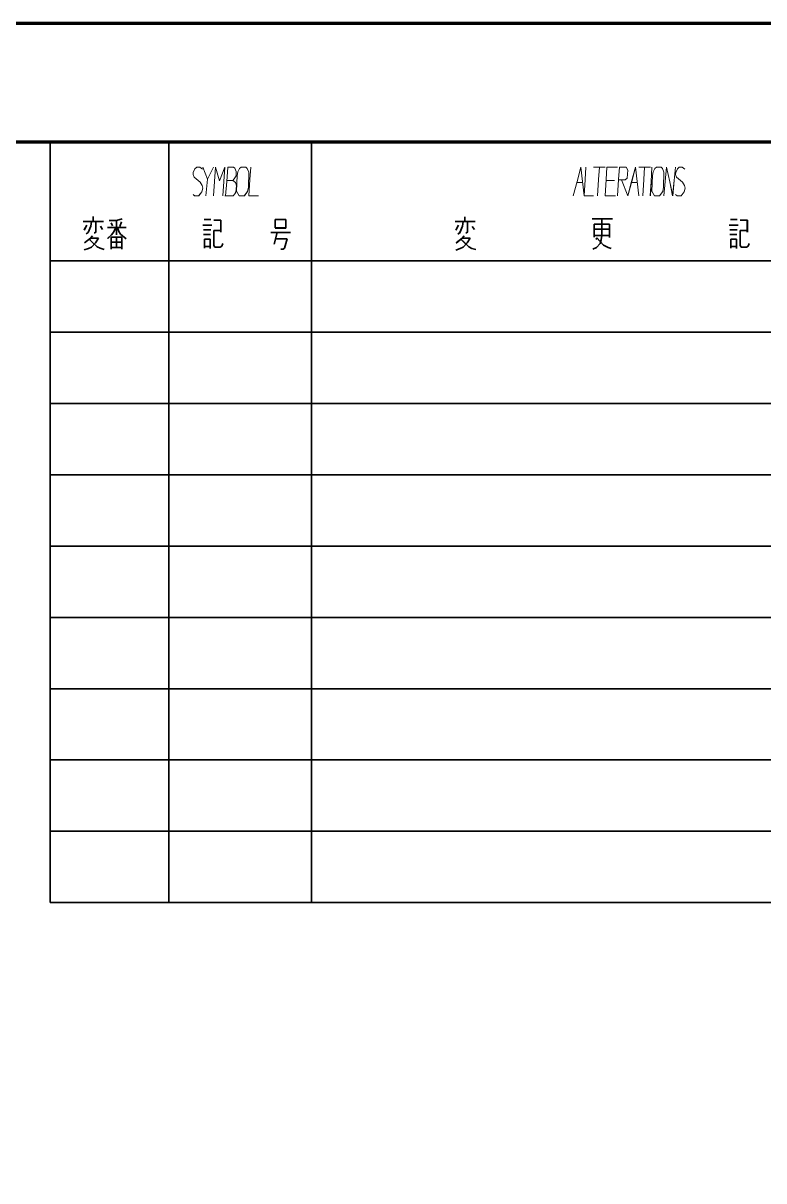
# Model space of a CAD drawing. Header units: millimetres. Extents: x 1333 to 104182, y -62616 to -5704.
# Drawn here: x 51279.8 to 51342.1, y -62119.7 to -62022.3 of the extents above; entities that cross this region are included whole.
import ezdxf

# ---------------------------------------------------------------- set-up
doc = ezdxf.new("R2010")
doc.units = ezdxf.units.MM
doc.header["$LTSCALE"] = 0.5
doc.layers.add('08', color=1, linetype='Continuous')
doc.layers.add('11', color=3, linetype='Continuous')

# ---------------------------------------------------------------- blocks, each defined once
blk = doc.blocks.new('999')
at = {"color": 7, "lineweight": 70}
for p, q in [((73401.98, -10161.12), (75924.98, -10161.12)), ((73476.98, -10191.12), (75894.98, -10191.12))]:
    blk.add_line(p, q, dxfattribs=at)
at = {"color": 7, "lineweight": 35}
for p, q in [((75558.98, -10191.12), (75558.98, -10383.12)), ((75588.98, -10191.12), (75588.98, -10383.12)), ((75624.98, -10191.12), (75624.98, -10383.12)), ((75558.98, -10221.12), (75894.98, -10221.12)), ((75558.98, -10239.12), (75894.98, -10239.12)), ((75894.98, -10257.12), (75558.98, -10257.12)), ((75558.98, -10275.12), (75894.98, -10275.12)), ((75894.98, -10293.12), (75558.98, -10293.12)), ((75558.98, -10311.12), (75894.98, -10311.12)), ((75894.98, -10329.12), (75558.98, -10329.12)), ((75558.98, -10347.12), (75894.98, -10347.12)), ((75894.98, -10365.12), (75558.98, -10365.12)), ((75558.98, -10383.12), (75894.98, -10383.12))]:
    blk.add_line(p, q, dxfattribs=at)
at = {"color": 7, "lineweight": 35, "ltscale": 0.009991}
blk.add_line((75569.83, -10209.97), (75569.83, -10211.17), dxfattribs=at)
at = {"color": 7, "lineweight": 35, "ltscale": 0.015064}
blk.add_line((75573.94, -10210.92), (75575.74, -10210.94), dxfattribs=at)
at = {"color": 7, "lineweight": 35, "ltscale": 0.012538}
blk.add_line((75575.74, -10210.94), (75577.18, -10210.5), dxfattribs=at)
at = {"color": 7, "lineweight": 35, "ltscale": 0.030411}
blk.add_line((75575.74, -10210.94), (75575.74, -10214.59), dxfattribs=at)
at = {"color": 7, "lineweight": 35, "ltscale": 0.014014}
blk.add_line((75597.87, -10210.69), (75599.55, -10210.69), dxfattribs=at)
at = {"color": 7, "lineweight": 35, "ltscale": 0.01499}
for p, q in [((75600.32, -10210.87), (75602.12, -10210.87)), ((75733.19, -10210.88), (75734.99, -10210.88))]:
    blk.add_line(p, q, dxfattribs=at)
at = {"color": 7, "lineweight": 35, "ltscale": 0.025369}
for p, q in [((75602.12, -10210.87), (75602.12, -10213.91)), ((75734.99, -10210.88), (75734.99, -10213.92))]:
    blk.add_line(p, q, dxfattribs=at)
at = {"color": 7, "lineweight": 35, "ltscale": 0.017297}
blk.add_line((75615.78, -10212.77), (75615.78, -10210.69), dxfattribs=at)
at = {"color": 7, "lineweight": 35, "ltscale": 0.022888}
for p, q in [((75615.78, -10210.69), (75618.52, -10210.69)), ((75618.52, -10212.83), (75615.78, -10212.83))]:
    blk.add_line(p, q, dxfattribs=at)
at = {"color": 7, "lineweight": 35, "ltscale": 0.017828}
blk.add_line((75618.52, -10210.69), (75618.52, -10212.83), dxfattribs=at)
at = {"color": 7, "lineweight": 35, "ltscale": 0.009985}
blk.add_line((75663.65, -10210), (75663.65, -10211.2), dxfattribs=at)
at = {"color": 7, "lineweight": 35, "ltscale": 0.042236}
blk.add_line((75695.85, -10210.52), (75700.92, -10210.52), dxfattribs=at)
at = {"color": 7, "lineweight": 35, "ltscale": 0.035004}
blk.add_line((75698.27, -10210.52), (75698.27, -10214.72), dxfattribs=at)
at = {"color": 7, "lineweight": 35, "ltscale": 0.014026}
blk.add_line((75730.73, -10210.7), (75732.41, -10210.7), dxfattribs=at)
at = {"color": 7, "lineweight": 35, "ltscale": 0.042102}
for p, q in [((75567.37, -10211.17), (75572.43, -10211.17)), ((75661.2, -10211.2), (75666.25, -10211.2))]:
    blk.add_line(p, q, dxfattribs=at)
at = {"color": 7, "lineweight": 35, "ltscale": 0.011789}
blk.add_line((75568.24, -10212.09), (75567.58, -10213.34), dxfattribs=at)
at = {"color": 7, "lineweight": 35, "ltscale": 0.014817}
blk.add_line((75569.27, -10212.33), (75568.59, -10213.97), dxfattribs=at)
at = {"color": 7, "lineweight": 35, "ltscale": 0.009754}
blk.add_line((75569.4, -10211.17), (75569.27, -10212.33), dxfattribs=at)
at = {"color": 7, "lineweight": 35, "ltscale": 0.002383}
blk.add_line((75570.53, -10213.8), (75570.35, -10214.02), dxfattribs=at)
at = {"color": 7, "lineweight": 35, "ltscale": 0.021887}
blk.add_line((75570.53, -10211.17), (75570.53, -10213.8), dxfattribs=at)
at = {"color": 7, "lineweight": 35, "ltscale": 0.00831}
blk.add_line((75571.67, -10212.38), (75572.25, -10213.2), dxfattribs=at)
at = {"color": 7, "lineweight": 35, "ltscale": 0.039355}
blk.add_line((75573.46, -10212.7), (75578.19, -10212.7), dxfattribs=at)
at = {"color": 7, "lineweight": 35, "ltscale": 0.00671}
blk.add_line((75574.42, -10211.56), (75574.74, -10212.3), dxfattribs=at)
at = {"color": 7, "lineweight": 35, "ltscale": 0.007915}
blk.add_line((75575.11, -10213.8), (75574.52, -10214.54), dxfattribs=at)
at = {"color": 7, "lineweight": 35, "ltscale": 0.009843}
blk.add_line((75575.56, -10212.7), (75575.11, -10213.8), dxfattribs=at)
at = {"color": 7, "lineweight": 35, "ltscale": 0.008952}
blk.add_line((75576.02, -10212.7), (75576.35, -10213.73), dxfattribs=at)
at = {"color": 7, "lineweight": 35, "ltscale": 0.006482}
blk.add_line((75576.35, -10213.73), (75576.75, -10214.4), dxfattribs=at)
at = {"color": 7, "lineweight": 35, "ltscale": 0.010111}
blk.add_line((75576.97, -10211.29), (75576.63, -10212.46), dxfattribs=at)
at = {"color": 7, "lineweight": 35, "ltscale": 0.018872}
blk.add_line((75597.56, -10212.13), (75599.82, -10212.13), dxfattribs=at)
at = {"color": 7, "lineweight": 35, "ltscale": 0.014844}
blk.add_line((75597.75, -10213.29), (75599.53, -10213.29), dxfattribs=at)
at = {"color": 7, "lineweight": 35, "ltscale": 0.031509}
for p, q in [((75600.34, -10213.49), (75600.34, -10217.27)), ((75733.21, -10213.49), (75733.21, -10217.27))]:
    blk.add_line(p, q, dxfattribs=at)
at = {"color": 7, "lineweight": 35, "ltscale": 0.014832}
for p, q in [((75602.12, -10213.49), (75600.34, -10213.49)), ((75730.61, -10213.3), (75732.39, -10213.3)), ((75734.99, -10213.49), (75733.21, -10213.49))]:
    blk.add_line(p, q, dxfattribs=at)
at = {"color": 7, "lineweight": 35, "ltscale": 0.011795}
blk.add_line((75662.07, -10212.12), (75661.41, -10213.37), dxfattribs=at)
at = {"color": 7, "lineweight": 35, "ltscale": 0.014806}
blk.add_line((75663.1, -10212.37), (75662.41, -10214.01), dxfattribs=at)
at = {"color": 7, "lineweight": 35, "ltscale": 0.009761}
blk.add_line((75663.23, -10211.2), (75663.1, -10212.37), dxfattribs=at)
at = {"color": 7, "lineweight": 35, "ltscale": 0.002388}
blk.add_line((75664.35, -10213.83), (75664.18, -10214.06), dxfattribs=at)
at = {"color": 7, "lineweight": 35, "ltscale": 0.021893}
blk.add_line((75664.35, -10211.2), (75664.35, -10213.83), dxfattribs=at)
at = {"color": 7, "lineweight": 35, "ltscale": 0.008315}
blk.add_line((75665.5, -10212.42), (75666.08, -10213.23), dxfattribs=at)
at = {"color": 7, "lineweight": 35, "ltscale": 0.032397}
for p, q in [((75696.33, -10211.86), (75700.22, -10211.86)), ((75696.33, -10213.16), (75700.22, -10213.16)), ((75696.33, -10214.75), (75700.22, -10214.75))]:
    blk.add_line(p, q, dxfattribs=at)
at = {"color": 7, "lineweight": 35, "ltscale": 0.027151}
blk.add_line((75696.33, -10215.12), (75696.33, -10211.86), dxfattribs=at)
at = {"color": 7, "lineweight": 35, "ltscale": 0.027817}
blk.add_line((75700.22, -10211.86), (75700.22, -10215.2), dxfattribs=at)
at = {"color": 7, "lineweight": 35, "ltscale": 0.01886}
blk.add_line((75730.42, -10212.14), (75732.68, -10212.14), dxfattribs=at)
at = {"color": 7, "lineweight": 35, "ltscale": 0.016038}
blk.add_line((75569.17, -10215.36), (75567.68, -10216.58), dxfattribs=at)
at = {"color": 7, "lineweight": 35, "ltscale": 0.004926}
blk.add_line((75568.59, -10213.97), (75568.11, -10214.32), dxfattribs=at)
at = {"color": 7, "lineweight": 35, "ltscale": 0.00925}
for p, q in [((75568.87, -10215.61), (75569.64, -10216.4)), ((75662.69, -10215.64), (75663.47, -10216.44))]:
    blk.add_line(p, q, dxfattribs=at)
at = {"color": 7, "lineweight": 35, "ltscale": 0.006214}
blk.add_line((75569.66, -10214.8), (75569.17, -10215.36), dxfattribs=at)
at = {"color": 7, "lineweight": 35, "ltscale": 0.017139}
blk.add_line((75569.17, -10215.36), (75571.22, -10215.36), dxfattribs=at)
at = {"color": 7, "lineweight": 35, "ltscale": 0.012322}
blk.add_line((75570.42, -10216.56), (75569.4, -10217.64), dxfattribs=at)
at = {"color": 7, "lineweight": 35, "ltscale": 0.014031}
blk.add_line((75569.64, -10216.4), (75570.84, -10217.59), dxfattribs=at)
at = {"color": 7, "lineweight": 35, "ltscale": 0.002087}
blk.add_line((75570.35, -10214.02), (75570.1, -10214.02), dxfattribs=at)
at = {"color": 7, "lineweight": 35, "ltscale": 0.012031}
blk.add_line((75571.22, -10215.36), (75570.42, -10216.56), dxfattribs=at)
at = {"color": 7, "lineweight": 35, "ltscale": 0.011418}
blk.add_line((75574.52, -10214.54), (75573.52, -10215.47), dxfattribs=at)
at = {"color": 7, "lineweight": 35, "ltscale": 0.021875}
for p, q in [((75574.44, -10215.15), (75577.06, -10215.15)), ((75574.44, -10216.39), (75577.06, -10216.39)), ((75574.44, -10217.73), (75577.06, -10217.73))]:
    blk.add_line(p, q, dxfattribs=at)
at = {"color": 7, "lineweight": 35, "ltscale": 0.025122}
blk.add_line((75574.44, -10218.17), (75574.44, -10215.15), dxfattribs=at)
at = {"color": 7, "lineweight": 35, "ltscale": 0.021451}
blk.add_line((75575.77, -10217.73), (75575.77, -10215.15), dxfattribs=at)
at = {"color": 7, "lineweight": 35, "ltscale": 0.01551}
blk.add_line((75576.75, -10214.4), (75578.19, -10215.58), dxfattribs=at)
at = {"color": 7, "lineweight": 35, "ltscale": 0.024973}
blk.add_line((75577.06, -10215.15), (75577.06, -10218.15), dxfattribs=at)
at = {"color": 7, "lineweight": 35, "ltscale": 0.014185}
for p, q in [((75597.75, -10214.5), (75599.45, -10214.5)), ((75730.61, -10214.5), (75732.32, -10214.5))]:
    blk.add_line(p, q, dxfattribs=at)
at = {"color": 7, "lineweight": 35, "ltscale": 0.018579}
for p, q in [((75597.96, -10217.91), (75597.96, -10215.68)), ((75730.83, -10217.91), (75730.83, -10215.68))]:
    blk.add_line(p, q, dxfattribs=at)
at = {"color": 7, "lineweight": 35, "ltscale": 0.012085}
for p, q in [((75597.96, -10215.68), (75599.41, -10215.68)), ((75597.96, -10217.52), (75599.41, -10217.52))]:
    blk.add_line(p, q, dxfattribs=at)
at = {"color": 7, "lineweight": 35, "ltscale": 0.019064}
for p, q in [((75599.41, -10215.68), (75599.41, -10217.97)), ((75732.28, -10215.68), (75732.28, -10217.97))]:
    blk.add_line(p, q, dxfattribs=at)
at = {"color": 7, "lineweight": 35, "ltscale": 0.006186}
for p, q in [((75602.37, -10217.44), (75602.57, -10216.72)), ((75735.24, -10217.45), (75735.43, -10216.73))]:
    blk.add_line(p, q, dxfattribs=at)
at = {"color": 7, "lineweight": 35, "ltscale": 0.041736}
blk.add_line((75614.7, -10213.96), (75619.71, -10213.96), dxfattribs=at)
at = {"color": 7, "lineweight": 35, "ltscale": 0.025637}
blk.add_line((75616.33, -10213.96), (75615.53, -10216.93), dxfattribs=at)
at = {"color": 7, "lineweight": 35, "ltscale": 0.024377}
blk.add_line((75615.89, -10215.56), (75618.82, -10215.56), dxfattribs=at)
at = {"color": 7, "lineweight": 35, "ltscale": 0.020594}
blk.add_line((75618.82, -10215.56), (75618.18, -10217.95), dxfattribs=at)
at = {"color": 7, "lineweight": 35, "ltscale": 0.016036}
blk.add_line((75662.99, -10215.4), (75661.5, -10216.62), dxfattribs=at)
at = {"color": 7, "lineweight": 35, "ltscale": 0.004929}
blk.add_line((75662.41, -10214.01), (75661.94, -10214.36), dxfattribs=at)
at = {"color": 7, "lineweight": 35, "ltscale": 0.006216}
blk.add_line((75663.48, -10214.83), (75662.99, -10215.4), dxfattribs=at)
at = {"color": 7, "lineweight": 35, "ltscale": 0.017151}
blk.add_line((75662.99, -10215.4), (75665.05, -10215.4), dxfattribs=at)
at = {"color": 7, "lineweight": 35, "ltscale": 0.012333}
blk.add_line((75664.24, -10216.6), (75663.23, -10217.67), dxfattribs=at)
at = {"color": 7, "lineweight": 35, "ltscale": 0.014038}
blk.add_line((75663.47, -10216.44), (75664.67, -10217.62), dxfattribs=at)
at = {"color": 7, "lineweight": 35, "ltscale": 0.002075}
blk.add_line((75664.18, -10214.06), (75663.93, -10214.06), dxfattribs=at)
at = {"color": 7, "lineweight": 35, "ltscale": 0.012028}
blk.add_line((75665.05, -10215.4), (75664.24, -10216.6), dxfattribs=at)
at = {"color": 7, "lineweight": 35, "ltscale": 0.003786}
blk.add_line((75696.84, -10215.74), (75696.98, -10215.31), dxfattribs=at)
at = {"color": 7, "lineweight": 35, "ltscale": 0.011296}
blk.add_line((75697.83, -10216.73), (75696.92, -10217.74), dxfattribs=at)
at = {"color": 7, "lineweight": 35, "ltscale": 0.020991}
blk.add_line((75696.98, -10215.31), (75698.67, -10217.18), dxfattribs=at)
at = {"color": 7, "lineweight": 35, "ltscale": 0.008331}
blk.add_line((75698.11, -10215.78), (75697.83, -10216.73), dxfattribs=at)
at = {"color": 7, "lineweight": 35, "ltscale": 0.008883}
blk.add_line((75698.27, -10214.72), (75698.11, -10215.78), dxfattribs=at)
at = {"color": 7, "lineweight": 35, "ltscale": 0.012097}
for p, q in [((75730.83, -10215.68), (75732.28, -10215.68)), ((75730.83, -10217.53), (75732.28, -10217.53))]:
    blk.add_line(p, q, dxfattribs=at)
at = {"color": 7, "lineweight": 35, "ltscale": 0.009835}
blk.add_line((75568.7, -10218.01), (75567.58, -10218.38), dxfattribs=at)
at = {"color": 7, "lineweight": 35, "ltscale": 0.0066}
blk.add_line((75569.4, -10217.64), (75568.7, -10218.01), dxfattribs=at)
at = {"color": 7, "lineweight": 35, "ltscale": 0.007188}
blk.add_line((75570.84, -10217.59), (75571.62, -10217.96), dxfattribs=at)
at = {"color": 7, "lineweight": 35, "ltscale": 0.00853}
blk.add_line((75571.62, -10217.96), (75572.61, -10218.22), dxfattribs=at)
at = {"color": 7, "lineweight": 35, "ltscale": 0.004025}
for p, q in [((75600.34, -10217.27), (75600.58, -10217.69)), ((75733.21, -10217.27), (75733.45, -10217.69))]:
    blk.add_line(p, q, dxfattribs=at)
at = {"color": 7, "lineweight": 35, "ltscale": 0.011365}
for p, q in [((75600.58, -10217.69), (75601.95, -10217.69)), ((75733.45, -10217.69), (75734.81, -10217.69))]:
    blk.add_line(p, q, dxfattribs=at)
at = {"color": 7, "lineweight": 35, "ltscale": 0.004087}
for p, q in [((75601.95, -10217.69), (75602.37, -10217.44)), ((75734.81, -10217.69), (75735.24, -10217.45))]:
    blk.add_line(p, q, dxfattribs=at)
at = {"color": 7, "lineweight": 35, "ltscale": 0.004529}
blk.add_line((75617.78, -10218.18), (75617.23, -10218.18), dxfattribs=at)
at = {"color": 7, "lineweight": 35, "ltscale": 0.003862}
blk.add_line((75618.18, -10217.95), (75617.78, -10218.18), dxfattribs=at)
at = {"color": 7, "lineweight": 35, "ltscale": 0.009847}
blk.add_line((75662.53, -10218.04), (75661.41, -10218.41), dxfattribs=at)
at = {"color": 7, "lineweight": 35, "ltscale": 0.006588}
blk.add_line((75663.23, -10217.67), (75662.53, -10218.04), dxfattribs=at)
at = {"color": 7, "lineweight": 35, "ltscale": 0.007179}
blk.add_line((75664.67, -10217.62), (75665.44, -10217.99), dxfattribs=at)
at = {"color": 7, "lineweight": 35, "ltscale": 0.008541}
blk.add_line((75665.44, -10217.99), (75666.43, -10218.25), dxfattribs=at)
at = {"color": 7, "lineweight": 35, "ltscale": 0.008567}
blk.add_line((75696.92, -10217.74), (75695.98, -10218.16), dxfattribs=at)
at = {"color": 7, "lineweight": 35, "ltscale": 0.01117}
blk.add_line((75698.67, -10217.18), (75699.87, -10217.79), dxfattribs=at)
at = {"color": 7, "lineweight": 35, "ltscale": 0.00657}
blk.add_line((75699.87, -10217.79), (75700.63, -10217.98), dxfattribs=at)
at = {"color": 7, "lineweight": 13}
for points in [[(75595.07, -10204.4), (75595.48, -10204.67), (75596.49, -10204.67), (75597.3, -10203.68), (75597.5, -10202.78), (75597.37, -10202.06), (75596.83, -10201.25), (75595.34, -10199.99), (75595.07, -10199.36), (75595.14, -10198.82), (75595.55, -10197.92), (75596.02, -10197.47), (75596.76, -10197.47), (75597.43, -10198.01)], [(75597.5, -10197.47), (75598.71, -10200.53), (75598.31, -10204.67)], [(75598.71, -10200.53), (75600.2, -10197.47)], [(75600.2, -10204.67), (75600.47, -10201.07), (75600.74, -10197.47), (75601.75, -10200.89), (75603.1, -10197.47), (75602.83, -10201.07), (75602.56, -10204.67)], [(75603.1, -10204.67), (75605.18, -10204.67), (75605.66, -10204.22), (75605.86, -10203.77), (75606.06, -10202.15), (75605.79, -10201.34), (75605.12, -10200.8), (75605.45, -10200.44), (75605.93, -10199.63), (75605.93, -10198.55), (75605.66, -10197.74), (75605.32, -10197.47), (75603.84, -10197.47), (75603.57, -10201.07), (75603.3, -10204.67)], [(75611.59, -10204.67), (75609.16, -10204.67), (75609.43, -10200.62), (75609.63, -10197.47)], [(75691, -10204.67), (75692, -10201.07), (75692.99, -10197.47), (75693.39, -10201.07), (75693.79, -10204.67)], [(75696.18, -10204.67), (75693.79, -10204.67), (75694.05, -10200.62), (75694.25, -10197.47)], [(75696.18, -10197.47), (75699.1, -10197.47)], [(75697.17, -10204.67), (75697.44, -10200.62), (75697.64, -10197.47)], [(75701.75, -10204.67), (75699.1, -10204.67), (75699.36, -10200.62), (75699.56, -10197.47), (75702.21, -10197.47)], [(75702.21, -10204.67), (75702.48, -10200.62), (75702.68, -10197.47), (75704.4, -10197.47), (75704.8, -10198.19), (75704.67, -10200.26), (75704.14, -10200.71), (75702.48, -10200.71)], [(75704.8, -10204.67), (75705.79, -10201.07), (75706.79, -10197.47), (75707.19, -10201.07), (75707.59, -10204.67)], [(75707.59, -10197.47), (75710.5, -10197.47)], [(75708.58, -10204.67), (75708.85, -10200.62), (75709.04, -10197.47)], [(75710.5, -10204.67), (75710.7, -10201.07), (75710.9, -10197.47)], [(75713.95, -10204.67), (75714.28, -10201.07), (75714.62, -10197.47), (75715.41, -10201.16), (75716.14, -10204.67), (75716.54, -10200.8), (75716.87, -10197.47)], [(75716.87, -10204.4), (75717.27, -10204.67), (75718.26, -10204.67), (75719.06, -10203.68), (75719.26, -10202.78), (75719.13, -10202.06), (75718.6, -10201.25), (75717.14, -10199.99), (75716.87, -10199.36), (75716.94, -10198.82), (75717.34, -10197.92), (75717.8, -10197.47), (75718.53, -10197.47), (75719.19, -10198.01)], [(75605.12, -10200.8), (75603.57, -10200.8)], [(75691.93, -10201.34), (75693.39, -10201.34)], [(75699.36, -10200.8), (75701.48, -10200.8)], [(75703.21, -10200.71), (75704.8, -10204.67)], [(75705.73, -10201.34), (75707.19, -10201.34)]]:
    blk.add_lwpolyline(points, dxfattribs=at)
for points in [[(75608.02, -10204.67), (75608.82, -10203.59), (75609.03, -10202.51), (75609.16, -10198.73), (75608.76, -10197.83), (75608.42, -10197.47), (75607.21, -10197.47), (75606.8, -10197.83), (75606.4, -10198.64), (75606.2, -10199.54), (75606.06, -10203.5), (75606.74, -10204.67)], [(75712.83, -10204.67), (75713.62, -10203.59), (75713.82, -10202.51), (75713.95, -10198.73), (75713.56, -10197.83), (75713.22, -10197.47), (75712.03, -10197.47), (75711.63, -10197.83), (75711.23, -10198.64), (75711.03, -10199.54), (75710.9, -10203.5), (75711.57, -10204.67)]]:
    blk.add_lwpolyline(points, close=True, dxfattribs=at)

msp = doc.modelspace()

# ---------------------------------------------------------------- linework, layer by layer
at = {"color": 7, "lineweight": 70}
for p, q in [((50563.067, -62022.279), (51404.067, -62022.279)), ((50588.067, -62032.279), (51394.067, -62032.279))]:
    msp.add_line(p, q, dxfattribs=at)
at = {"color": 7, "lineweight": 35}
for p, q in [((51282.067, -62032.279), (51282.067, -62096.279)), ((51292.067, -62032.279), (51292.067, -62096.279)), ((51304.067, -62032.279), (51304.067, -62096.279)), ((51282.067, -62042.279), (51394.067, -62042.279)), ((51282.067, -62048.279), (51394.067, -62048.279)), ((51394.067, -62054.279), (51282.067, -62054.279)), ((51282.067, -62060.279), (51394.067, -62060.279)), ((51394.067, -62066.279), (51282.067, -62066.279)), ((51282.067, -62072.279), (51394.067, -62072.279)), ((51394.067, -62078.279), (51282.067, -62078.279)), ((51282.067, -62084.279), (51394.067, -62084.279)), ((51394.067, -62090.279), (51282.067, -62090.279)), ((51282.067, -62096.279), (51394.067, -62096.279))]:
    msp.add_line(p, q, dxfattribs=at)
at = {"color": 7, "lineweight": 35, "ltscale": 0.042102}
for p, q in [((51284.865, -62038.962), (51286.549, -62038.962)), ((51316.14, -62038.973), (51317.824, -62038.973))]:
    msp.add_line(p, q, dxfattribs=at)
at = {"color": 7, "lineweight": 35, "ltscale": 0.009754}
msp.add_line((51285.542, -62038.962), (51285.499, -62039.35), dxfattribs=at)
at = {"color": 7, "lineweight": 35, "ltscale": 0.009991}
msp.add_line((51285.683, -62038.562), (51285.683, -62038.962), dxfattribs=at)
at = {"color": 7, "lineweight": 35, "ltscale": 0.021887}
msp.add_line((51285.916, -62038.962), (51285.916, -62039.837), dxfattribs=at)
at = {"color": 7, "lineweight": 35, "ltscale": 0.015064}
msp.add_line((51287.053, -62038.88), (51287.656, -62038.886), dxfattribs=at)
at = {"color": 7, "lineweight": 35, "ltscale": 0.00671}
msp.add_line((51287.216, -62039.092), (51287.321, -62039.338), dxfattribs=at)
at = {"color": 7, "lineweight": 35, "ltscale": 0.012538}
msp.add_line((51287.656, -62038.886), (51288.135, -62038.739), dxfattribs=at)
at = {"color": 7, "lineweight": 35, "ltscale": 0.030411}
msp.add_line((51287.656, -62038.886), (51287.656, -62040.102), dxfattribs=at)
at = {"color": 7, "lineweight": 35, "ltscale": 0.010111}
msp.add_line((51288.065, -62039.003), (51287.95, -62039.391), dxfattribs=at)
at = {"color": 7, "lineweight": 35, "ltscale": 0.014014}
msp.add_line((51295.03, -62038.804), (51295.59, -62038.804), dxfattribs=at)
at = {"color": 7, "lineweight": 35, "ltscale": 0.01499}
for p, q in [((51295.849, -62038.862), (51296.448, -62038.862)), ((51340.137, -62038.864), (51340.736, -62038.864))]:
    msp.add_line(p, q, dxfattribs=at)
at = {"color": 7, "lineweight": 35, "ltscale": 0.025369}
for p, q in [((51296.448, -62038.862), (51296.448, -62039.877)), ((51340.736, -62038.864), (51340.736, -62039.879))]:
    msp.add_line(p, q, dxfattribs=at)
at = {"color": 7, "lineweight": 35, "ltscale": 0.017297}
msp.add_line((51301, -62039.496), (51301, -62038.804), dxfattribs=at)
at = {"color": 7, "lineweight": 35, "ltscale": 0.022888}
for p, q in [((51301, -62038.804), (51301.915, -62038.804)), ((51301.915, -62039.517), (51301, -62039.517))]:
    msp.add_line(p, q, dxfattribs=at)
at = {"color": 7, "lineweight": 35, "ltscale": 0.017828}
msp.add_line((51301.915, -62038.804), (51301.915, -62039.517), dxfattribs=at)
at = {"color": 7, "lineweight": 35, "ltscale": 0.009761}
msp.add_line((51316.817, -62038.973), (51316.773, -62039.361), dxfattribs=at)
at = {"color": 7, "lineweight": 35, "ltscale": 0.009985}
msp.add_line((51316.958, -62038.574), (51316.958, -62038.973), dxfattribs=at)
at = {"color": 7, "lineweight": 35, "ltscale": 0.021893}
msp.add_line((51317.191, -62038.973), (51317.191, -62039.849), dxfattribs=at)
at = {"color": 7, "lineweight": 35, "ltscale": 0.042236}
msp.add_line((51327.691, -62038.746), (51329.38, -62038.746), dxfattribs=at)
at = {"color": 7, "lineweight": 35, "ltscale": 0.032397}
for p, q in [((51327.851, -62039.193), (51329.146, -62039.193)), ((51327.851, -62039.625), (51329.146, -62039.625)), ((51327.851, -62040.157), (51329.146, -62040.157))]:
    msp.add_line(p, q, dxfattribs=at)
at = {"color": 7, "lineweight": 35, "ltscale": 0.027151}
msp.add_line((51327.851, -62040.279), (51327.851, -62039.193), dxfattribs=at)
at = {"color": 7, "lineweight": 35, "ltscale": 0.035004}
msp.add_line((51328.499, -62038.746), (51328.499, -62040.146), dxfattribs=at)
at = {"color": 7, "lineweight": 35, "ltscale": 0.027817}
msp.add_line((51329.146, -62039.193), (51329.146, -62040.306), dxfattribs=at)
at = {"color": 7, "lineweight": 35, "ltscale": 0.014026}
msp.add_line((51339.317, -62038.806), (51339.878, -62038.806), dxfattribs=at)
at = {"color": 7, "lineweight": 35, "ltscale": 0.011789}
msp.add_line((51285.155, -62039.267), (51284.936, -62039.684), dxfattribs=at)
at = {"color": 7, "lineweight": 35, "ltscale": 0.004926}
msp.add_line((51285.27, -62039.896), (51285.111, -62040.014), dxfattribs=at)
at = {"color": 7, "lineweight": 35, "ltscale": 0.014817}
msp.add_line((51285.499, -62039.35), (51285.27, -62039.896), dxfattribs=at)
at = {"color": 7, "lineweight": 35, "ltscale": 0.006214}
msp.add_line((51285.626, -62040.172), (51285.463, -62040.36), dxfattribs=at)
at = {"color": 7, "lineweight": 35, "ltscale": 0.002087}
msp.add_line((51285.859, -62039.914), (51285.775, -62039.914), dxfattribs=at)
at = {"color": 7, "lineweight": 35, "ltscale": 0.002383}
msp.add_line((51285.916, -62039.837), (51285.859, -62039.914), dxfattribs=at)
at = {"color": 7, "lineweight": 35, "ltscale": 0.00831}
msp.add_line((51286.299, -62039.367), (51286.492, -62039.638), dxfattribs=at)
at = {"color": 7, "lineweight": 35, "ltscale": 0.039355}
msp.add_line((51286.895, -62039.474), (51288.469, -62039.474), dxfattribs=at)
at = {"color": 7, "lineweight": 35, "ltscale": 0.011418}
msp.add_line((51287.247, -62040.085), (51286.913, -62040.396), dxfattribs=at)
at = {"color": 7, "lineweight": 35, "ltscale": 0.007915}
msp.add_line((51287.445, -62039.838), (51287.247, -62040.085), dxfattribs=at)
at = {"color": 7, "lineweight": 35, "ltscale": 0.009843}
msp.add_line((51287.594, -62039.474), (51287.445, -62039.838), dxfattribs=at)
at = {"color": 7, "lineweight": 35, "ltscale": 0.008952}
msp.add_line((51287.748, -62039.474), (51287.858, -62039.814), dxfattribs=at)
at = {"color": 7, "lineweight": 35, "ltscale": 0.006482}
msp.add_line((51287.858, -62039.814), (51287.99, -62040.038), dxfattribs=at)
at = {"color": 7, "lineweight": 35, "ltscale": 0.01551}
msp.add_line((51287.99, -62040.038), (51288.469, -62040.431), dxfattribs=at)
at = {"color": 7, "lineweight": 35, "ltscale": 0.018872}
msp.add_line((51294.926, -62039.282), (51295.681, -62039.282), dxfattribs=at)
at = {"color": 7, "lineweight": 35, "ltscale": 0.014844}
msp.add_line((51294.991, -62039.67), (51295.584, -62039.67), dxfattribs=at)
at = {"color": 7, "lineweight": 35, "ltscale": 0.014185}
for p, q in [((51294.991, -62040.071), (51295.558, -62040.071)), ((51339.279, -62040.073), (51339.846, -62040.073))]:
    msp.add_line(p, q, dxfattribs=at)
at = {"color": 7, "lineweight": 35, "ltscale": 0.031509}
for p, q in [((51295.855, -62039.735), (51295.855, -62040.995)), ((51340.143, -62039.736), (51340.143, -62040.997))]:
    msp.add_line(p, q, dxfattribs=at)
at = {"color": 7, "lineweight": 35, "ltscale": 0.014832}
for p, q in [((51296.448, -62039.735), (51295.855, -62039.735)), ((51339.279, -62039.672), (51339.872, -62039.672)), ((51340.736, -62039.736), (51340.143, -62039.736))]:
    msp.add_line(p, q, dxfattribs=at)
at = {"color": 7, "lineweight": 35, "ltscale": 0.041736}
msp.add_line((51300.64, -62039.891), (51302.31, -62039.891), dxfattribs=at)
at = {"color": 7, "lineweight": 35, "ltscale": 0.025637}
msp.add_line((51301.183, -62039.891), (51300.917, -62040.882), dxfattribs=at)
at = {"color": 7, "lineweight": 35, "ltscale": 0.011795}
msp.add_line((51316.43, -62039.279), (51316.21, -62039.696), dxfattribs=at)
at = {"color": 7, "lineweight": 35, "ltscale": 0.004929}
msp.add_line((51316.544, -62039.908), (51316.386, -62040.025), dxfattribs=at)
at = {"color": 7, "lineweight": 35, "ltscale": 0.014806}
msp.add_line((51316.773, -62039.361), (51316.544, -62039.908), dxfattribs=at)
at = {"color": 7, "lineweight": 35, "ltscale": 0.006216}
msp.add_line((51316.9, -62040.184), (51316.738, -62040.372), dxfattribs=at)
at = {"color": 7, "lineweight": 35, "ltscale": 0.002075}
msp.add_line((51317.133, -62039.925), (51317.05, -62039.925), dxfattribs=at)
at = {"color": 7, "lineweight": 35, "ltscale": 0.002388}
msp.add_line((51317.191, -62039.849), (51317.133, -62039.925), dxfattribs=at)
at = {"color": 7, "lineweight": 35, "ltscale": 0.008315}
msp.add_line((51317.573, -62039.379), (51317.767, -62039.649), dxfattribs=at)
at = {"color": 7, "lineweight": 35, "ltscale": 0.008883}
msp.add_line((51328.499, -62040.146), (51328.445, -62040.498), dxfattribs=at)
at = {"color": 7, "lineweight": 35, "ltscale": 0.01886}
msp.add_line((51339.214, -62039.284), (51339.969, -62039.284), dxfattribs=at)
at = {"color": 7, "lineweight": 35, "ltscale": 0.016038}
msp.add_line((51285.463, -62040.36), (51284.966, -62040.766), dxfattribs=at)
at = {"color": 7, "lineweight": 35, "ltscale": 0.0066}
msp.add_line((51285.542, -62041.118), (51285.309, -62041.242), dxfattribs=at)
at = {"color": 7, "lineweight": 35, "ltscale": 0.00925}
for p, q in [((51285.364, -62040.441), (51285.622, -62040.707)), ((51316.639, -62040.453), (51316.896, -62040.719))]:
    msp.add_line(p, q, dxfattribs=at)
at = {"color": 7, "lineweight": 35, "ltscale": 0.017139}
msp.add_line((51285.463, -62040.36), (51286.149, -62040.36), dxfattribs=at)
at = {"color": 7, "lineweight": 35, "ltscale": 0.012322}
msp.add_line((51285.881, -62040.76), (51285.542, -62041.118), dxfattribs=at)
at = {"color": 7, "lineweight": 35, "ltscale": 0.014031}
msp.add_line((51285.622, -62040.707), (51286.021, -62041.101), dxfattribs=at)
at = {"color": 7, "lineweight": 35, "ltscale": 0.012031}
msp.add_line((51286.149, -62040.36), (51285.881, -62040.76), dxfattribs=at)
at = {"color": 7, "lineweight": 35, "ltscale": 0.007188}
msp.add_line((51286.021, -62041.101), (51286.281, -62041.224), dxfattribs=at)
at = {"color": 7, "lineweight": 35, "ltscale": 0.021875}
for p, q in [((51287.22, -62040.29), (51288.095, -62040.29)), ((51287.22, -62040.702), (51288.095, -62040.702)), ((51287.22, -62041.148), (51288.095, -62041.148))]:
    msp.add_line(p, q, dxfattribs=at)
at = {"color": 7, "lineweight": 35, "ltscale": 0.025122}
msp.add_line((51287.22, -62041.295), (51287.22, -62040.29), dxfattribs=at)
at = {"color": 7, "lineweight": 35, "ltscale": 0.021451}
msp.add_line((51287.665, -62041.148), (51287.665, -62040.29), dxfattribs=at)
at = {"color": 7, "lineweight": 35, "ltscale": 0.024973}
msp.add_line((51288.095, -62040.29), (51288.095, -62041.289), dxfattribs=at)
at = {"color": 7, "lineweight": 35, "ltscale": 0.018579}
for p, q in [((51295.062, -62041.208), (51295.062, -62040.465)), ((51339.35, -62041.21), (51339.35, -62040.467))]:
    msp.add_line(p, q, dxfattribs=at)
at = {"color": 7, "lineweight": 35, "ltscale": 0.012085}
for p, q in [((51295.062, -62040.465), (51295.545, -62040.465)), ((51295.062, -62041.079), (51295.545, -62041.079))]:
    msp.add_line(p, q, dxfattribs=at)
at = {"color": 7, "lineweight": 35, "ltscale": 0.019064}
for p, q in [((51295.545, -62040.465), (51295.545, -62041.228)), ((51339.833, -62040.467), (51339.833, -62041.23))]:
    msp.add_line(p, q, dxfattribs=at)
at = {"color": 7, "lineweight": 35, "ltscale": 0.004025}
for p, q in [((51295.855, -62040.995), (51295.936, -62041.134)), ((51340.143, -62040.997), (51340.224, -62041.136))]:
    msp.add_line(p, q, dxfattribs=at)
at = {"color": 7, "lineweight": 35, "ltscale": 0.011365}
for p, q in [((51295.936, -62041.134), (51296.39, -62041.134)), ((51340.224, -62041.136), (51340.678, -62041.136))]:
    msp.add_line(p, q, dxfattribs=at)
at = {"color": 7, "lineweight": 35, "ltscale": 0.004087}
for p, q in [((51296.39, -62041.134), (51296.532, -62041.053)), ((51340.678, -62041.136), (51340.82, -62041.055))]:
    msp.add_line(p, q, dxfattribs=at)
at = {"color": 7, "lineweight": 35, "ltscale": 0.006186}
for p, q in [((51296.532, -62041.053), (51296.596, -62040.814)), ((51340.82, -62041.055), (51340.884, -62040.816))]:
    msp.add_line(p, q, dxfattribs=at)
at = {"color": 7, "lineweight": 35, "ltscale": 0.024377}
msp.add_line((51301.039, -62040.427), (51302.014, -62040.427), dxfattribs=at)
at = {"color": 7, "lineweight": 35, "ltscale": 0.020594}
msp.add_line((51302.014, -62040.427), (51301.8, -62041.223), dxfattribs=at)
at = {"color": 7, "lineweight": 35, "ltscale": 0.016036}
msp.add_line((51316.738, -62040.372), (51316.241, -62040.777), dxfattribs=at)
at = {"color": 7, "lineweight": 35, "ltscale": 0.006588}
msp.add_line((51316.817, -62041.13), (51316.584, -62041.253), dxfattribs=at)
at = {"color": 7, "lineweight": 35, "ltscale": 0.017151}
msp.add_line((51316.738, -62040.372), (51317.424, -62040.372), dxfattribs=at)
at = {"color": 7, "lineweight": 35, "ltscale": 0.012333}
msp.add_line((51317.156, -62040.772), (51316.817, -62041.13), dxfattribs=at)
at = {"color": 7, "lineweight": 35, "ltscale": 0.014038}
msp.add_line((51316.896, -62040.719), (51317.296, -62041.112), dxfattribs=at)
at = {"color": 7, "lineweight": 35, "ltscale": 0.012028}
msp.add_line((51317.424, -62040.372), (51317.156, -62040.772), dxfattribs=at)
at = {"color": 7, "lineweight": 35, "ltscale": 0.007179}
msp.add_line((51317.296, -62041.112), (51317.556, -62041.236), dxfattribs=at)
at = {"color": 7, "lineweight": 35, "ltscale": 0.008567}
msp.add_line((51328.047, -62041.152), (51327.734, -62041.291), dxfattribs=at)
at = {"color": 7, "lineweight": 35, "ltscale": 0.003786}
msp.add_line((51328.021, -62040.487), (51328.068, -62040.343), dxfattribs=at)
at = {"color": 7, "lineweight": 35, "ltscale": 0.011296}
msp.add_line((51328.35, -62040.817), (51328.047, -62041.152), dxfattribs=at)
at = {"color": 7, "lineweight": 35, "ltscale": 0.020991}
msp.add_line((51328.068, -62040.343), (51328.631, -62040.966), dxfattribs=at)
at = {"color": 7, "lineweight": 35, "ltscale": 0.008331}
msp.add_line((51328.445, -62040.498), (51328.35, -62040.817), dxfattribs=at)
at = {"color": 7, "lineweight": 35, "ltscale": 0.01117}
msp.add_line((51328.631, -62040.966), (51329.03, -62041.168), dxfattribs=at)
at = {"color": 7, "lineweight": 35, "ltscale": 0.00657}
msp.add_line((51329.03, -62041.168), (51329.285, -62041.232), dxfattribs=at)
at = {"color": 7, "lineweight": 35, "ltscale": 0.012097}
for p, q in [((51339.35, -62040.467), (51339.833, -62040.467)), ((51339.35, -62041.081), (51339.833, -62041.081))]:
    msp.add_line(p, q, dxfattribs=at)
at = {"color": 7, "lineweight": 35, "ltscale": 0.009835}
msp.add_line((51285.309, -62041.242), (51284.936, -62041.365), dxfattribs=at)
at = {"color": 7, "lineweight": 35, "ltscale": 0.00853}
msp.add_line((51286.281, -62041.224), (51286.611, -62041.312), dxfattribs=at)
at = {"color": 7, "lineweight": 35, "ltscale": 0.004529}
msp.add_line((51301.667, -62041.3), (51301.485, -62041.3), dxfattribs=at)
at = {"color": 7, "lineweight": 35, "ltscale": 0.003862}
msp.add_line((51301.8, -62041.223), (51301.667, -62041.3), dxfattribs=at)
at = {"color": 7, "lineweight": 35, "ltscale": 0.009847}
msp.add_line((51316.584, -62041.253), (51316.21, -62041.377), dxfattribs=at)
at = {"color": 7, "lineweight": 35, "ltscale": 0.008541}
msp.add_line((51317.556, -62041.236), (51317.886, -62041.324), dxfattribs=at)
at = {"color": 3}
msp.add_lwpolyline([(50563.067, -62022.279), (51404.067, -62022.279), (51404.067, -62616.279), (50563.067, -62616.279)], close=True, dxfattribs=at)
msp.add_lwpolyline([(50563.067, -62022.279), (51404.067, -62022.279), (51404.067, -62616.279), (50563.067, -62616.279)], close=True, dxfattribs=at)
at = {"color": 7, "lineweight": 13}
for points in [[(51294.099, -62036.706), (51294.233, -62036.796), (51294.57, -62036.796), (51294.84, -62036.466), (51294.908, -62036.166), (51294.863, -62035.926), (51294.683, -62035.656), (51294.189, -62035.236), (51294.099, -62035.026), (51294.121, -62034.846), (51294.256, -62034.546), (51294.413, -62034.396), (51294.66, -62034.396), (51294.885, -62034.576)], [(51294.908, -62034.396), (51295.312, -62035.416), (51295.177, -62036.796)], [(51295.312, -62035.416), (51295.806, -62034.396)], [(51295.806, -62036.796), (51295.896, -62035.596), (51295.986, -62034.396), (51296.323, -62035.536), (51296.773, -62034.396), (51296.683, -62035.596), (51296.593, -62036.796)], [(51296.773, -62036.796), (51297.469, -62036.796), (51297.626, -62036.646), (51297.694, -62036.496), (51297.761, -62035.956), (51297.671, -62035.686), (51297.447, -62035.506), (51297.559, -62035.386), (51297.716, -62035.116), (51297.716, -62034.756), (51297.626, -62034.486), (51297.514, -62034.396), (51297.02, -62034.396), (51296.93, -62035.596), (51296.84, -62036.796)], [(51299.604, -62036.796), (51298.795, -62036.796), (51298.885, -62035.446), (51298.952, -62034.396)], [(51326.075, -62036.796), (51326.407, -62035.596), (51326.739, -62034.396), (51326.871, -62035.596), (51327.004, -62036.796)], [(51327.8, -62036.796), (51327.004, -62036.796), (51327.092, -62035.446), (51327.159, -62034.396)], [(51327.8, -62034.396), (51328.773, -62034.396)], [(51328.131, -62036.796), (51328.22, -62035.446), (51328.286, -62034.396)], [(51329.657, -62036.796), (51328.773, -62036.796), (51328.861, -62035.446), (51328.927, -62034.396), (51329.812, -62034.396)], [(51329.812, -62036.796), (51329.9, -62035.446), (51329.967, -62034.396), (51330.541, -62034.396), (51330.674, -62034.636), (51330.63, -62035.326), (51330.453, -62035.476), (51329.9, -62035.476)], [(51330.674, -62036.796), (51331.006, -62035.596), (51331.337, -62034.396), (51331.47, -62035.596), (51331.603, -62036.796)], [(51331.603, -62034.396), (51332.576, -62034.396)], [(51331.934, -62036.796), (51332.023, -62035.446), (51332.089, -62034.396)], [(51332.576, -62036.796), (51332.642, -62035.596), (51332.708, -62034.396)], [(51333.725, -62036.796), (51333.836, -62035.596), (51333.946, -62034.396), (51334.212, -62035.626), (51334.455, -62036.796), (51334.588, -62035.506), (51334.698, -62034.396)], [(51334.698, -62036.706), (51334.831, -62036.796), (51335.162, -62036.796), (51335.428, -62036.466), (51335.494, -62036.166), (51335.45, -62035.926), (51335.273, -62035.656), (51334.787, -62035.236), (51334.698, -62035.026), (51334.72, -62034.846), (51334.853, -62034.546), (51335.008, -62034.396), (51335.251, -62034.396), (51335.472, -62034.576)], [(51297.447, -62035.506), (51296.93, -62035.506)], [(51326.385, -62035.686), (51326.871, -62035.686)], [(51328.861, -62035.506), (51329.569, -62035.506)], [(51330.143, -62035.476), (51330.674, -62036.796)], [(51330.984, -62035.686), (51331.47, -62035.686)]]:
    msp.add_lwpolyline(points, dxfattribs=at)
for points in [[(51298.413, -62036.796), (51298.682, -62036.436), (51298.75, -62036.076), (51298.795, -62034.816), (51298.66, -62034.516), (51298.548, -62034.396), (51298.143, -62034.396), (51298.008, -62034.516), (51297.874, -62034.786), (51297.806, -62035.086), (51297.761, -62036.406), (51297.986, -62036.796)], [(51333.349, -62036.796), (51333.615, -62036.436), (51333.681, -62036.076), (51333.725, -62034.816), (51333.593, -62034.516), (51333.482, -62034.396), (51333.084, -62034.396), (51332.951, -62034.516), (51332.819, -62034.786), (51332.752, -62035.086), (51332.708, -62036.406), (51332.929, -62036.796)]]:
    msp.add_lwpolyline(points, close=True, dxfattribs=at)
at = {"layer": '11'}
msp.add_lwpolyline([(50563.067, -62022.279), (51404.067, -62022.279), (51404.067, -62616.279), (50563.067, -62616.279)], close=True, dxfattribs=at)
msp.add_lwpolyline([(50563.067, -62022.279), (51404.067, -62022.279), (51404.067, -62616.279), (50563.067, -62616.279)], close=True, dxfattribs=at)

# ---------------------------------------------------------------- block references
at = {"layer": '08', "color": 55, "xscale": 0.3333333333430346, "yscale": 0.3333333333357587, "zscale": 0.3333333333333333}
msp.add_blockref('999', (26095.741, -58635.239), dxfattribs=at)

doc.saveas('drawing.dxf')
